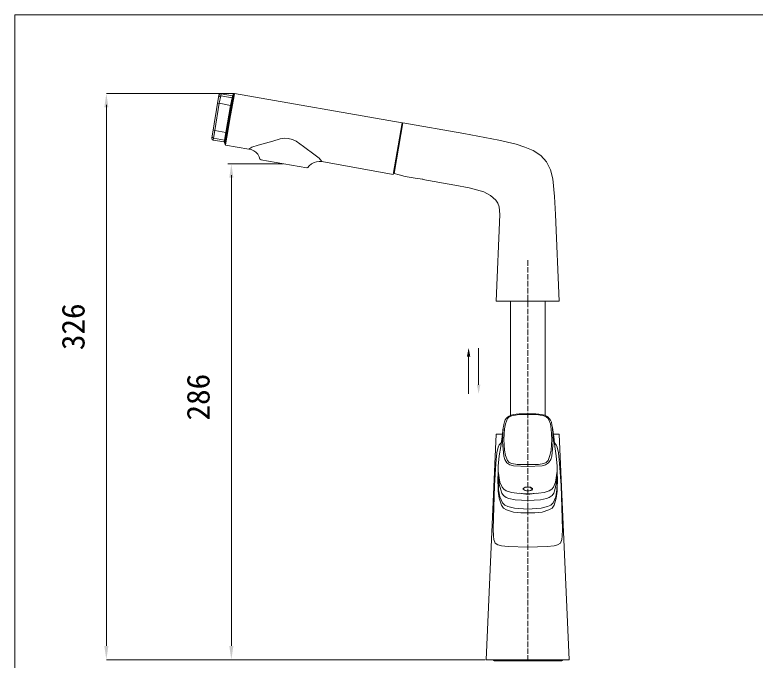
# Model space of a CAD drawing. Units: millimetres, scale not verified. Extents: x -579 to 505, y -296 to 408.
# Drawn here: x -579.5 to -152.1, y 36 to 408.3 of the extents above; entities that cross this region are included whole.
import ezdxf
from ezdxf.enums import TextEntityAlignment as Align

# ---------------------------------------------------------------- set-up
doc = ezdxf.new("R2010")
doc.units = ezdxf.units.MM
doc.header["$LTSCALE"] = 4
doc.linetypes.add('USER6', pattern=[1, 0.8, -0.2])
doc.layers.add('0-0_0', color=7, linetype='Continuous', lineweight=18)
doc.styles.add('ＭＳ ゴシック', font='')
doc.styles.get('ＭＳ ゴシック').set_extended_font_data('MS Gothic')

msp = doc.modelspace()

# ---------------------------------------------------------------- linework, layer by layer
at = {"layer": '0-0_0', "lineweight": 15}
for p, q in [((-452.874, 362.863), (-526.621, 362.863)), ((-526.621, 345.011), (-526.621, 339.011)), ((-454.467, 304.404), (-454.467, 298.404)), ((-293.433, 237.034), (-293.433, 243.034)), ((-273.329, 237.034), (-273.329, 243.034)), ((-526.621, 84.821), (-526.621, 44.215)), ((-456.457, 36.253), (-526.621, 36.253))]:
    msp.add_line(p, q, dxfattribs=at)
at = {"layer": '0-0_0'}
for p, q in [((-526.621, 345.011), (-526.621, 356.357)), ((-356.135, 344.948), (-355.737, 344.749)), ((-526.621, 84.821), (-526.621, 339.011)), ((-458.249, 334.399), (-458.647, 334.797)), ((-458.249, 333.801), (-457.85, 333.403)), ((-437.746, 325.043), (-437.348, 324.645)), ((-424.609, 322.256), (-456.457, 322.256)), ((-437.547, 324.645), (-410.874, 320.067)), ((-360.912, 317.678), (-360.315, 317.479)), ((-454.467, 304.404), (-454.467, 315.75)), ((-454.467, 44.215), (-454.467, 298.404)), ((-293.433, 227.144), (-293.433, 237.034)), ((-273.329, 227.144), (-273.329, 237.034)), ((-293.433, 227.144), (-293.433, 177.182)), ((-273.329, 227.144), (-273.329, 177.182)), ((-311.746, 194.897), (-311.746, 215.997)), ((-317.519, 211.02), (-317.519, 189.722)), ((-283.282, 177.779), (-283.282, 178.177)), ((-300.4, 142.546), (-300.4, 141.949)), ((-286.069, 134.584), (-286.069, 134.983)), ((-283.282, 133.39), (-283.282, 131.997)), ((-280.694, 134.584), (-280.694, 134.983)), ((-307.964, 36.253), (-456.457, 36.253))]:
    msp.add_line(p, q, dxfattribs=at)
at = {"layer": '0-0_0', "linetype": 'USER6'}
msp.add_line((-283.282, 266.755), (-283.282, 36.253), dxfattribs=at)
at = {"layer": '0-0_0', "lineweight": 15}
msp.add_lwpolyline([(-385.058, 408.326), (-579.463, 408.326), (-579.463, -295.633)], dxfattribs=at)
at = {"layer": '0-0_0'}
for points in [[(505.457, 108.636), (505.457, 408.326), (-385.058, 408.326)], [(-453.869, 361.669), (-454.069, 360.474), (-454.865, 356.095), (-457.651, 340.37), (-458.448, 335.991), (-458.647, 334.996), (-465.016, 335.991)], [(-461.832, 360.873), (-461.234, 361.47), (-460.637, 361.669), (-454.069, 360.474), (-453.67, 360.873)], [(-460.438, 362.664), (-453.869, 361.669), (-453.471, 362.067)], [(-452.874, 362.863), (-453.272, 362.465), (-458.249, 333.801), (-458.05, 334.996), (-457.651, 334.399), (-456.656, 339.773)], [(-453.471, 361.271), (-452.874, 361.669), (-453.869, 356.294), (-454.467, 356.294)], [(-410.675, 320.067), (-410.277, 320.266), (-409.481, 321.261), (-408.287, 322.256), (-406.694, 323.053), (-405.301, 323.451), (-403.708, 323.65), (-402.315, 323.65), (-361.111, 316.285), (-355.936, 345.944), (-452.675, 362.863), (-452.874, 361.669)], [(-462.429, 357.091), (-461.433, 357.29), (-454.865, 356.095), (-454.467, 356.095)], [(-453.869, 356.294), (-455.263, 348.133), (-456.656, 339.773), (-457.253, 339.972)], [(-465.016, 341.963), (-464.021, 341.564), (-457.651, 340.37), (-457.253, 340.171)], [(-465.614, 338.181), (-465.415, 337.583), (-464.817, 337.185), (-458.448, 335.991), (-458.05, 335.394)], [(-457.651, 334.399), (-457.85, 333.204), (-444.315, 330.816), (-443.121, 330.617), (-441.528, 329.82), (-440.334, 329.024), (-439.14, 327.83), (-438.343, 326.437), (-437.945, 325.043)], [(-444.315, 330.816), (-442.723, 332.01), (-438.941, 333.204), (-430.58, 335.394), (-426.201, 336.787), (-424.012, 337.185), (-421.623, 336.986), (-419.234, 336.389), (-417.045, 335.394), (-412.865, 332.408), (-406.097, 327.432), (-403.708, 325.64), (-402.315, 323.65)], [(-266.362, 147.921), (-266.959, 153.892), (-267.756, 159.267), (-268.353, 164.84), (-269.149, 170.215), (-269.547, 171.807), (-269.746, 173.201), (-270.343, 174.395), (-270.941, 175.39), (-271.538, 176.186), (-272.533, 176.783), (-273.727, 177.381), (-275.32, 177.779), (-276.912, 177.978), (-278.704, 178.177), (-280.893, 178.177), (-283.282, 178.177), (-286.069, 178.177), (-288.258, 178.177), (-290.05, 177.978), (-291.642, 177.779), (-293.035, 177.381), (-294.031, 176.783), (-295.026, 176.186), (-295.822, 175.39), (-296.419, 174.594), (-296.817, 173.4), (-297.215, 172.006), (-297.414, 170.613), (-297.614, 170.215), (-298.211, 164.84), (-299.007, 159.267), (-299.803, 153.892), (-300.4, 147.921), (-300.4, 144.935), (-299.405, 138.765), (-298.211, 135.779), (-297.215, 134.584), (-295.822, 133.589), (-292.836, 132.793)], [(-297.614, 170.215), (-298.012, 161.855), (-297.215, 153.693), (-296.618, 151.703), (-295.424, 149.911), (-293.632, 148.717), (-291.642, 148.12), (-283.282, 147.722), (-275.121, 148.12), (-273.13, 148.717), (-271.339, 149.911), (-270.144, 151.703), (-269.547, 153.693), (-268.751, 161.855), (-269.149, 170.215)], [(-298.012, 166.433), (-301.595, 166.433), (-307.367, 36.253), (-259.396, 36.253), (-265.168, 166.433), (-268.751, 166.433)], [(-298.808, 161.456), (-299.803, 160.262), (-300.4, 158.869), (-301.196, 155.684), (-301.794, 149.513), (-302.59, 136.774), (-303.386, 111.494), (-303.187, 107.513), (-302.988, 105.523), (-302.192, 103.532), (-300.599, 102.537), (-298.609, 101.94), (-294.628, 101.542), (-283.282, 101.144), (-272.135, 101.542), (-268.154, 101.94), (-266.163, 102.537), (-264.571, 103.532), (-263.775, 105.523), (-263.576, 107.513), (-263.377, 111.295), (-264.173, 136.774), (-264.969, 149.513), (-265.566, 155.684), (-266.362, 158.869), (-266.959, 160.262), (-267.955, 161.456)], [(-300.599, 141.75), (-300.4, 133.39), (-299.803, 129.409), (-298.609, 125.428), (-297.414, 123.637), (-295.623, 122.641), (-291.642, 121.447), (-287.462, 121.049), (-283.282, 121.049), (-279.301, 121.049), (-275.121, 121.447), (-271.14, 122.641), (-269.348, 123.637), (-268.154, 125.428), (-266.959, 129.409), (-266.362, 133.39), (-266.163, 141.75), (-266.362, 142.546), (-266.362, 143.144), (-266.362, 144.139), (-266.362, 145.532)], [(-300.4, 145.532), (-300.4, 144.935), (-299.803, 137.57), (-299.007, 134.186), (-298.41, 132.395), (-297.414, 131.001), (-295.822, 129.807), (-294.23, 129.21), (-290.647, 128.414), (-283.282, 128.016), (-276.116, 128.414), (-272.533, 129.21), (-270.941, 129.807), (-269.348, 131.001), (-268.353, 132.395), (-267.756, 134.186), (-266.959, 137.769), (-266.362, 144.935), (-266.362, 145.333), (-266.362, 146.328)], [(-300.4, 146.129), (-300.4, 145.532), (-300.4, 144.139), (-300.4, 143.144), (-300.4, 142.546), (-300.4, 142.347), (-300.4, 141.75), (-300.201, 134.186), (-299.405, 130.205), (-298.012, 126.821), (-296.618, 125.428), (-294.827, 124.632), (-291.045, 123.637), (-283.282, 123.039), (-275.718, 123.637), (-271.936, 124.632), (-270.144, 125.428), (-268.751, 126.821), (-267.159, 130.205), (-266.561, 134.186), (-266.163, 141.75)], [(-292.836, 132.793), (-289.651, 132.395), (-283.282, 131.997), (-277.111, 132.395), (-273.926, 132.793), (-270.941, 133.589), (-269.547, 134.584), (-268.552, 135.779), (-267.358, 138.765), (-266.362, 144.935), (-266.362, 147.921)], [(-300.4, 141.949), (-300.599, 141.75), (-300.4, 141.949)], [(-266.362, 142.546), (-266.362, 141.75), (-266.362, 141.949)], [(-288.258, 132.395), (-283.282, 131.599), (-278.305, 132.395)], [(-303.585, 36.253), (-302.59, 35.656), (-263.974, 35.656), (-262.978, 36.253)]]:
    msp.add_lwpolyline(points, dxfattribs=at)
for points in [[(-460.438, 362.664), (-461.234, 362.465), (-461.632, 361.868), (-465.813, 337.185), (-465.614, 336.389), (-465.016, 335.991), (-464.817, 337.185), (-464.021, 341.564), (-461.433, 357.29), (-460.637, 361.669)], [(-320.305, 339.773), (-300.002, 335.991), (-290.05, 333.602), (-285.073, 332.01), (-280.296, 330.019), (-275.917, 327.233), (-272.533, 323.451), (-270.343, 318.873), (-268.95, 313.697), (-267.955, 303.545), (-267.358, 293.195), (-265.168, 243.034), (-301.595, 243.034), (-299.405, 293.195), (-299.803, 297.574), (-300.599, 299.564), (-301.794, 301.356), (-304.978, 304.143), (-308.76, 306.133), (-317.121, 308.522), (-325.481, 310.114), (-343.993, 313.299), (-343.993, 313.498), (-348.372, 314.095), (-354.144, 315.091), (-357.528, 316.086), (-360.514, 316.683), (-355.538, 345.944)], [(-283.282, 148.916), (-289.452, 148.916), (-292.637, 149.513), (-294.031, 150.11), (-295.026, 151.106), (-296.22, 154.092), (-296.817, 157.077), (-297.215, 163.248), (-296.817, 169.419), (-296.22, 172.404), (-295.026, 175.39), (-294.031, 176.385), (-292.637, 176.983), (-289.452, 177.58), (-283.282, 177.779), (-277.111, 177.58), (-274.125, 176.983), (-272.732, 176.385), (-271.538, 175.39), (-270.343, 172.404), (-269.945, 169.419), (-269.547, 163.248), (-269.945, 157.077), (-270.542, 154.092), (-271.538, 151.106), (-272.732, 150.11), (-274.125, 149.513), (-277.111, 148.916)], [(-283.282, 133.39), (-284.874, 133.788), (-286.069, 134.584), (-286.069, 134.783), (-286.069, 134.983), (-284.874, 135.779), (-283.282, 135.978), (-281.888, 135.779), (-280.694, 134.983), (-280.694, 134.783), (-280.694, 134.584), (-281.888, 133.788)], [(-280.694, 134.584), (-281.092, 133.987), (-281.888, 133.788), (-283.282, 133.589), (-284.874, 133.788), (-286.069, 134.584), (-285.67, 135.182), (-284.874, 135.58), (-283.481, 135.779), (-281.888, 135.58)]]:
    msp.add_lwpolyline(points, close=True, dxfattribs=at)
for points in [[(-526.621, 362.863), (-527.815, 354.901), (-525.427, 354.901)], [(-454.467, 322.256), (-455.661, 314.294), (-453.272, 314.294)], [(-317.519, 216.196), (-316.523, 211.02), (-318.514, 211.02)], [(-311.746, 189.523), (-312.742, 194.897), (-310.751, 194.897)], [(-526.621, 36.253), (-525.427, 44.215), (-527.815, 44.215)], [(-454.467, 36.253), (-453.272, 44.215), (-455.661, 44.215)]]:
    msp.add_solid(points, dxfattribs=at)

# ---------------------------------------------------------------- texts
at = {"layer": '0-0_0', "style": 'ＭＳ ゴシック'}
for s, p in [('326', (-535.223, 214.859)), ('286', (-463.069, 174.252))]:
    msp.add_text(s, height=13.2, rotation=90, dxfattribs=at).set_placement(p, align=Align.BOTTOM_LEFT)

doc.saveas('drawing.dxf')
